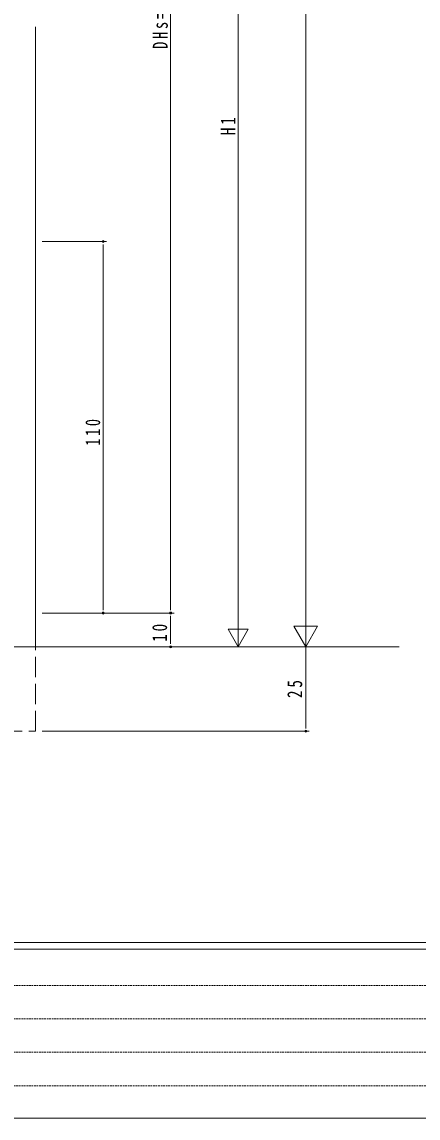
# Model space of a CAD drawing. Units: millimetres, scale not verified. Extents: x -567 to 567, y -403 to 403.
# Drawn here: x -337.8 to -220.4, y -403 to -78.5 of the extents above; entities that cross this region are included whole.
import ezdxf

# ---------------------------------------------------------------- set-up
doc = ezdxf.new("R2010")
doc.units = ezdxf.units.MM
doc.header["$LTSCALE"] = 2
doc.linetypes.add('USER1', pattern=[0.375, 0.25, -0.125])
doc.linetypes.add('USER4', pattern=[4, 3, -1])
for name, color, linetype, lineweight in [('0-1_USER1', 7, 'Continuous', 18), ('0-4_YKK_12', 2, 'Continuous', 18), ('0-7_YKK_D', 6, 'Continuous', 18)]:
    doc.layers.add(name, color=color, linetype=linetype, lineweight=lineweight)
doc.styles.add('ＭＳ ゴシック', font='')
doc.styles.get('ＭＳ ゴシック').set_extended_font_data('MS Gothic')

msp = doc.modelspace()

# ---------------------------------------------------------------- linework, layer by layer
at = {"layer": '0-1_USER1'}
for p, q in [((537.274, -351), (-562.726, -351)), ((483.274, -353), (-562.726, -353)), ((-562.726, -403), (483.274, -403))]:
    msp.add_line(p, q, dxfattribs=at)
at = {"layer": '0-1_USER1', "linetype": 'USER1'}
for p, q in [((-556.157, -363.732), (-201.596, -363.732)), ((-556.157, -373.63), (-201.596, -373.63)), ((-556.157, -383.528), (-201.596, -383.528)), ((-556.157, -393.426), (-201.596, -393.426))]:
    msp.add_line(p, q, dxfattribs=at)
at = {"layer": '0-4_YKK_12'}
for p, q in [((-333.709, -263.479), (-333.709, -79.979)), ((-404.709, -263.479), (-226.004, -263.479))]:
    msp.add_line(p, q, dxfattribs=at)
at = {"layer": '0-4_YKK_12', "linetype": 'USER4'}
for p, q in [((-333.709, -288.479), (-333.709, -263.479)), ((-383.709, -288.479), (-333.709, -288.479))]:
    msp.add_line(p, q, dxfattribs=at)
at = {"layer": '0-7_YKK_D'}
for p, q in [((-253.709, -256.479), (-253.709, 329.521)), ((-293.709, -251.779), (-293.709, 112.821)), ((-273.709, -257.479), (-273.709, 40.521)), ((-331.709, -143.479), (-312.709, -143.479)), ((-313.709, -144.329), (-313.709, -145.179)), ((-313.709, -251.779), (-313.709, -145.179)), ((-313.709, -252.629), (-313.709, -251.779)), ((-293.709, -252.629), (-293.709, -251.779)), ((-273.709, -263.479), (-273.709, -253.086)), ((-253.709, -263.479), (-253.709, -251.354)), ((-331.709, -253.479), (-292.709, -253.479)), ((-331.709, -253.479), (-312.709, -253.479)), ((-331.709, -253.479), (-292.709, -253.479)), ((-293.709, -254.329), (-293.709, -255.179)), ((-293.709, -255.179), (-293.709, -261.779)), ((-270.709, -258.283), (-276.709, -258.283)), ((-273.709, -263.479), (-276.709, -258.283)), ((-273.709, -263.479), (-270.709, -258.283)), ((-250.209, -257.417), (-257.209, -257.417)), ((-253.709, -263.479), (-257.209, -257.417)), ((-253.709, -263.479), (-250.209, -257.417)), ((-293.709, -262.629), (-293.709, -261.779)), ((-322.709, -263.479), (-272.709, -263.479)), ((-322.709, -263.479), (-252.709, -263.479)), ((-253.709, -263.479), (-253.709, -286.779)), ((-331.709, -288.479), (-252.709, -288.479)), ((-253.709, -287.629), (-253.709, -286.779))]:
    msp.add_line(p, q, dxfattribs=at)
for centre in [(-313.709, -143.479), (-313.709, -253.479), (-293.709, -253.479), (-293.709, -253.479), (-293.709, -263.479), (-253.709, -288.479)]:
    msp.add_circle(centre, 0.3, dxfattribs=at)

# ---------------------------------------------------------------- texts
at = {"layer": '0-7_YKK_D', "color": 7, "char_height": 4.399, "attachment_point": 7, "rotation": 90, "style": 'ＭＳ ゴシック'}
for s, insert in [('\\T1.4;\\W0.7;DHs=H1+58', (-294.509, -86.439)), ('\\T1.37;\\W0.75;H1', (-274.509, -111.999)), ('\\T1.38;\\W0.7;110', (-314.509, -203.919)), ('\\T1.37;\\W0.75;10', (-294.709, -261.999)), ('\\T1.37;\\W0.75;25', (-254.709, -278.649))]:
    msp.add_mtext(s, dxfattribs=dict(at, insert=insert))

doc.saveas('drawing.dxf')
